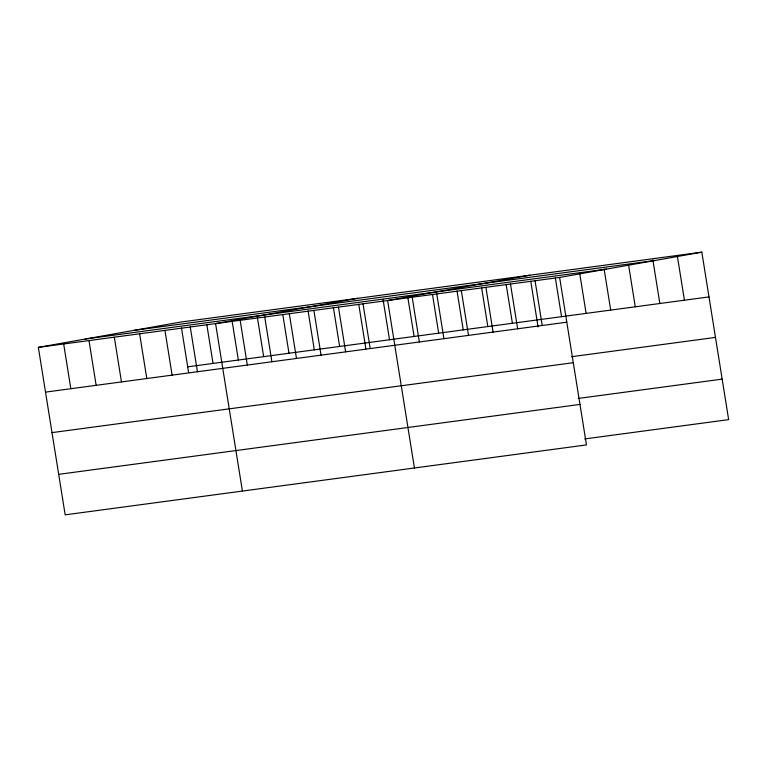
<?xml version="1.0" encoding="UTF-8"?>
<svg xmlns="http://www.w3.org/2000/svg" width="767" height="767" viewBox="0 0 767 767"><rect width="100%" height="100%" fill="white"/><g stroke="black" fill="none" stroke-linecap="round" stroke-linejoin="round"><path stroke-width="1.15" d="M38.35 347.374L559.632 277.453L586.458 444.918L65.176 514.839L38.35 347.374L180.542 322.082L701.824 252.161L728.65 419.626L584.713 438.935M357.777 298.305L215.585 323.597L242.41 491.062M529.805 275.238L387.613 300.53L414.429 467.995M559.632 277.453L701.824 252.161M133.621 330.424L654.903 260.512M85.271 339.024L606.553 269.112M187.714 366.827L708.996 296.906M45.512 392.119L566.794 322.198M571.54 356.713L715.477 337.403M52.003 432.617L573.285 362.695M578.222 398.437L722.159 379.128M58.685 474.342L579.967 404.42M677.251 255.459L684.423 300.204M652.87 259.936L659.841 303.492M628.672 265.583L635.268 306.79M604.089 268.881L610.695 310.089M579.708 273.349L586.122 313.387M555.318 277.827L561.549 316.685M535.059 280.751L542.221 325.496M530.745 281.125L538.079 326.924M510.486 284.049L517.648 328.784M506.172 284.423L512.394 323.271M485.904 287.347L493.076 332.082M481.599 287.711L487.822 326.569M461.331 290.635L468.503 335.38M457.027 291.009L463.249 329.868M436.759 293.934L443.92 338.678M432.444 294.307L438.676 333.166M412.186 297.232L419.348 341.977M407.871 297.606L414.094 336.454M383.107 299.724L389.521 339.752M363.031 303.828L370.202 348.563M358.726 304.192L365.878 348.832M338.458 307.116L345.629 351.861M333.405 307.596L339.628 346.444M313.885 310.414L321.047 355.159M308.085 310.99L314.307 349.838M289.312 313.713L296.474 358.457M282.764 314.384L288.986 353.242M264.74 317.011L271.901 361.746M257.261 316.598L263.666 356.636M240.157 320.309L247.329 365.044M232.123 321.181L238.355 360.03M206.812 324.575L213.034 363.424M190.264 327.001L197.435 371.736M181.491 327.969L188.634 372.609M164.943 330.395L172.115 375.13M139.623 333.789L146.794 378.534M114.312 337.183L121.474 381.928M88.991 340.577L96.153 385.322M63.671 343.98L70.832 388.716"/></g></svg>
